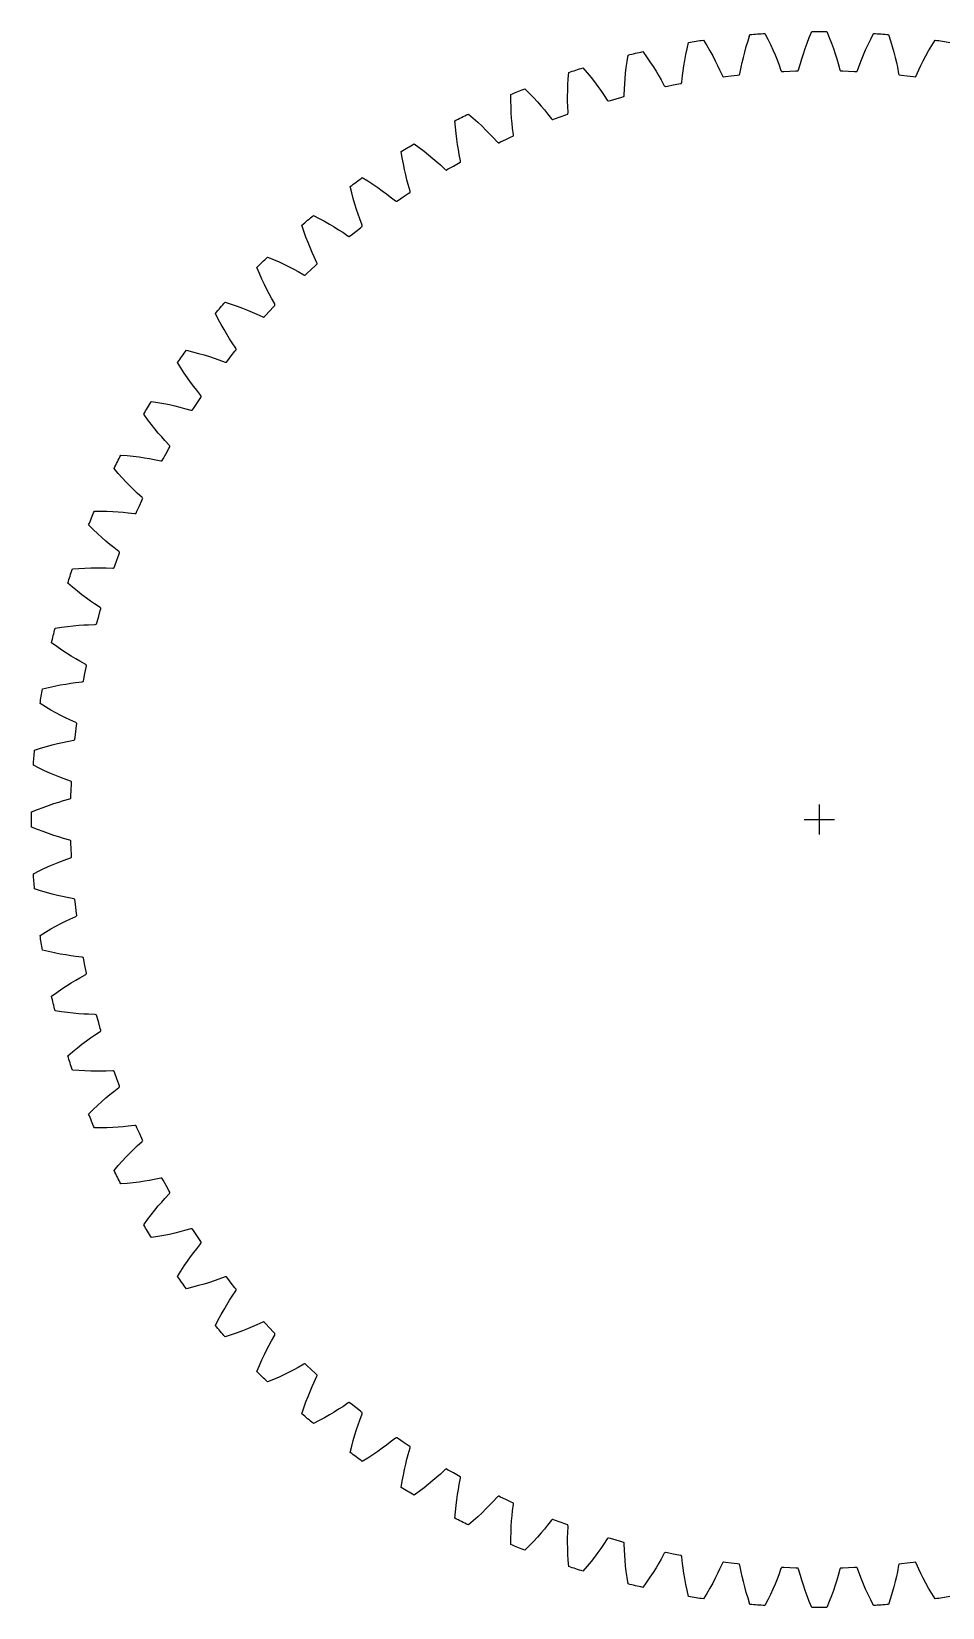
# Model space of a CAD drawing. Extents: x -178 to 229, y 218 to 573.
# Drawn here: x -177.6 to 27.8, y 218.3 to 573.4 of the extents above; entities that cross this region are included whole.
import ezdxf

# ---------------------------------------------------------------- set-up
doc = ezdxf.new("R2010")
doc.units = 0
doc.layers.get('0').update_dxf_attribs({"linetype": 'CONTINUOUS'})

msp = doc.modelspace()

# ---------------------------------------------------------------- linework, layer by layer
at = {"color": 7}
for points in [[(-26.106273, 571.49858), (-25.354423, 570.267117), (-24.659588, 569.073483), (-24.027173, 567.932862), (-23.450936, 566.840251), (-22.928424, 565.797116), (-22.461265, 564.813597), (-21.842782, 563.450394), (-21.736477, 563.307103), (-21.68504, 563.264668), (-21.635328, 563.241707), (-21.587686, 563.238022), (-21.155614, 563.293751), (-19.836547, 563.454561), (-18.516387, 563.606129), (-18.083242, 563.652787), (-18.037766, 563.667528), (-17.994807, 563.701515), (-17.9547, 563.754778), (-17.884786, 563.918932), (-17.601625, 565.388854), (-17.376971, 566.454255), (-17.112411, 567.590544), (-16.80716, 568.787484), (-16.458492, 570.044226), (-16.061503, 571.367087), (-15.617906, 572.740041)], [(-12.245071, 573.005477), (-11.592158, 571.71882), (-10.993116, 570.474349), (-10.452143, 569.287626), (-9.963408, 568.153173), (-9.52435, 567.072258), (-9.135796, 566.055117), (-8.626176, 564.647589), (-8.531442, 564.496389), (-8.483494, 564.450042), (-8.435745, 564.423113), (-8.388534, 564.415743), (-7.953421, 564.437286), (-6.625803, 564.494093), (-5.297821, 564.541601), (-4.862349, 564.554074), (-4.815861, 564.565129), (-4.770365, 564.595658), (-4.726202, 564.645633), (-4.643623, 564.803806), (-4.246007, 566.24698), (-3.938455, 567.29147), (-3.585558, 568.4035), (-3.187337, 569.572802), (-2.741141, 570.798312), (-2.241586, 572.085947), (-1.691636, 573.419865)], [(1.691629, 573.419865), (2.241579, 572.085947), (2.741135, 570.798312), (3.18733, 569.572802), (3.585551, 568.4035), (3.938448, 567.29147), (4.246, 566.24698), (4.643616, 564.803806), (4.726195, 564.645633), (4.770358, 564.595658), (4.815854, 564.565129), (4.862343, 564.554074), (5.297814, 564.541601), (6.625796, 564.494093), (7.953414, 564.437286), (8.388527, 564.415743), (8.435738, 564.423113), (8.483487, 564.450042), (8.531435, 564.496389), (8.626169, 564.647589), (9.135789, 566.055117), (9.524343, 567.072258), (9.963401, 568.153173), (10.452137, 569.287626), (10.993109, 570.474349), (11.592151, 571.71882), (12.245064, 573.005477)], [(15.617899, 572.740041), (16.061496, 571.367087), (16.458485, 570.044226), (16.807153, 568.787484), (17.112404, 567.590544), (17.376964, 566.454255), (17.601618, 565.388854), (17.884779, 563.918932), (17.954693, 563.754778), (17.9948, 563.701515), (18.037759, 563.667528), (18.083236, 563.652787), (18.51638, 563.606129), (19.83654, 563.454561), (21.155608, 563.293751), (21.58768, 563.238022), (21.635322, 563.241707), (21.685033, 563.264668), (21.73647, 563.307103), (21.842775, 563.450394), (22.461258, 564.813597), (22.928417, 565.797116), (23.45093, 566.840251), (24.027167, 567.932862), (24.659581, 569.073483), (25.354416, 570.267117), (26.106266, 571.49858)], [(-39.806499, 568.908818), (-38.960347, 567.74014), (-38.174002, 566.604701), (-37.454045, 565.517215), (-36.793859, 564.473184), (-36.191115, 563.474262), (-35.64823, 562.530427), (-34.924698, 561.219951), (-34.807485, 561.085448), (-34.75289, 561.04718), (-34.701526, 561.028188), (-34.653734, 561.028298), (-34.227367, 561.11776), (-32.924984, 561.381552), (-31.620784, 561.636244), (-31.192637, 561.716748), (-31.148445, 561.73489), (-31.108278, 561.772166), (-31.072476, 561.828405), (-31.01567, 561.997548), (-30.84871, 563.485155), (-30.708338, 564.564899), (-30.533752, 565.718443), (-30.323365, 566.935642), (-30.07437, 568.215867), (-29.782393, 569.565795), (-29.447885, 570.969321)], [(-53.261289, 565.252127), (-52.326053, 564.153439), (-51.453047, 563.083197), (-50.649987, 562.055551), (-49.909921, 561.066535), (-49.230661, 560.117984), (-48.615396, 559.219651), (-47.791274, 557.969984), (-47.663857, 557.84509), (-47.606427, 557.811216), (-47.553731, 557.796192), (-47.506109, 557.80016), (-47.088076, 557.922787), (-45.810405, 558.28796), (-44.530209, 558.644181), (-44.109698, 558.758049), (-44.067065, 558.779592), (-44.02996, 558.819901), (-43.998694, 558.878805), (-43.955324, 559.051888), (-43.905604, 560.548008), (-43.850385, 561.635437), (-43.766848, 562.799123), (-43.652584, 564.029078), (-43.504814, 565.32489), (-43.319655, 566.693567), (-43.096285, 568.11901)], [(-66.38782, 560.550927), (-65.369264, 559.529004), (-64.414978, 558.530557), (-63.533767, 557.569083), (-62.718384, 556.641185), (-61.966796, 555.748851), (-61.282946, 554.901558), (-60.363317, 553.720402), (-60.226489, 553.605882), (-60.166564, 553.576629), (-60.112848, 553.565857), (-60.065679, 553.573511), (-59.658556, 553.728566), (-58.413473, 554.192858), (-57.165172, 554.648425), (-56.754892, 554.794919), (-56.714101, 554.819864), (-56.680256, 554.862951), (-56.65361, 554.924122), (-56.623959, 555.100069), (-56.691764, 556.595476), (-56.722038, 557.683886), (-56.729975, 558.850541), (-56.712684, 560.085669), (-56.667018, 561.38908), (-56.589802, 562.768064), (-56.478967, 564.20664)], [(-79.105206, 554.834227), (-78.00961, 553.895368), (-76.979931, 552.974871), (-76.025997, 552.085501), (-75.14033, 551.224436), (-74.321044, 550.393823), (-73.572823, 549.602798), (-72.563358, 548.497437), (-72.417969, 548.394001), (-72.355947, 548.369623), (-72.30155, 548.363104), (-72.255119, 548.374442), (-71.861418, 548.560962), (-70.656601, 549.12151), (-69.447891, 549.673613), (-69.050369, 549.851856), (-69.011648, 549.879919), (-68.981289, 549.925528), (-68.959462, 549.988599), (-68.943588, 550.166331), (-69.128521, 551.651809), (-69.244089, 552.73449), (-69.343613, 553.896918), (-69.423182, 555.129606), (-69.479931, 556.432581), (-69.511169, 557.81337), (-69.51355, 559.256206)], [(-91.334687, 548.137775), (-90.16881, 547.28777), (-89.070082, 546.450898), (-88.049309, 545.639116), (-87.098814, 544.850192), (-86.216882, 544.08642), (-85.408907, 543.356539), (-84.315828, 542.333785), (-84.162786, 542.242084), (-84.099035, 542.222525), (-84.044298, 542.220269), (-83.998887, 542.235009), (-83.621032, 542.451859), (-82.46391, 543.105208), (-81.302245, 543.750444), (-80.919931, 543.959328), (-80.883534, 543.990283), (-80.856888, 544.038132), (-80.840164, 544.102705), (-80.838392, 544.281117), (-81.139298, 545.747507), (-81.339452, 546.817783), (-81.529855, 547.968822), (-81.705887, 549.191463), (-81.864683, 550.485971), (-82.004148, 551.860054), (-82.119716, 553.298256)], [(-103.00122, 540.502276), (-101.772243, 539.746367), (-100.611244, 538.998279), (-99.529926, 538.269087), (-98.520461, 537.557172), (-97.581327, 536.864949), (-96.718575, 536.20071), (-95.548621, 535.266873), (-95.38886, 535.187446), (-95.323777, 535.17299), (-95.26904, 535.175036), (-95.224933, 535.193461), (-94.865256, 535.439282), (-93.762962, 536.181403), (-92.655501, 536.915791), (-92.290756, 537.154015), (-92.256882, 537.187718), (-92.233921, 537.237523), (-92.222299, 537.303202), (-92.234488, 537.481217), (-92.649523, 538.919479), (-92.933035, 539.970749), (-93.213183, 541.1033), (-93.4846, 542.308361), (-93.74448, 543.586417), (-93.991321, 544.945322), (-94.219397, 546.370023)], [(-114.032605, 531.975126), (-112.748109, 531.31797), (-111.531993, 530.663281), (-110.396797, 530.021177), (-109.334588, 529.390659), (-108.344036, 528.774252), (-107.431828, 528.179753), (-106.192212, 527.340588), (-106.026698, 527.273945), (-105.960679, 527.264591), (-105.906254, 527.270827), (-105.863734, 527.292654), (-105.524455, 527.565942), (-104.483784, 528.392261), (-103.437358, 529.211277), (-103.092427, 529.477393), (-103.061303, 529.513649), (-103.042311, 529.565097), (-103.036075, 529.631485), (-103.062153, 529.80797), (-103.588751, 531.209233), (-103.953873, 532.23502), (-104.322011, 533.342099), (-104.687138, 534.522153), (-105.046498, 535.775879), (-105.399201, 537.111228), (-105.738338, 538.513643)], [(-124.360704, 522.608745), (-123.028608, 522.054397), (-121.764876, 521.497142), (-120.582801, 520.946082), (-119.474396, 520.400847), (-118.438535, 519.864059), (-117.482494, 519.342963), (-116.180863, 518.603643), (-116.010642, 518.55021), (-115.944085, 518.546241), (-115.89034, 518.556729), (-115.849663, 518.581674), (-115.532872, 518.880732), (-114.56024, 519.786151), (-113.581299, 520.684745), (-113.258311, 520.977099), (-113.230248, 521.015678), (-113.215508, 521.068431), (-113.214374, 521.135102), (-113.254286, 521.309007), (-113.8892, 522.664636), (-114.333681, 523.658612), (-114.787542, 524.733396), (-115.244132, 525.881163), (-115.700748, 527.102829), (-116.157134, 528.406388), (-116.60526, 529.777871)], [(-133.922159, 512.460972), (-132.550676, 512.012846), (-131.247117, 511.55646), (-130.025451, 511.099844), (-128.877683, 510.643254), (-127.8029, 510.189393), (-126.808923, 509.744913), (-125.453295, 509.109998), (-125.279389, 509.070086), (-125.212718, 509.07122), (-125.159966, 509.08596), (-125.121386, 509.114023), (-124.829032, 509.437011), (-123.930439, 510.415952), (-123.02502, 511.388584), (-122.725962, 511.705375), (-122.701017, 511.746052), (-122.690529, 511.799797), (-122.694497, 511.866355), (-122.74793, 512.036575), (-123.487251, 513.338207), (-124.008346, 514.294247), (-124.545134, 515.330108), (-125.09037, 516.438513), (-125.64143, 517.620588), (-126.198684, 518.884321), (-126.753033, 520.216416)], [(-142.657931, 501.59405), (-141.255516, 501.254913), (-139.920166, 500.90221), (-138.66644, 500.542851), (-137.486386, 500.177723), (-136.379308, 499.809585), (-135.353521, 499.444463), (-133.952257, 498.917866), (-133.775772, 498.891787), (-133.709385, 498.898023), (-133.657936, 498.917015), (-133.621681, 498.94814), (-133.355565, 499.29307), (-132.536548, 500.339496), (-131.71023, 501.380168), (-131.436942, 501.719446), (-131.415115, 501.761966), (-131.408879, 501.816391), (-131.418233, 501.88241), (-131.484876, 502.047925), (-132.324041, 503.28754), (-132.918539, 504.199748), (-133.534947, 505.190301), (-134.165465, 506.25251), (-134.807569, 507.387705), (-135.462258, 508.603821), (-136.119413, 509.888317)], [(-150.514311, 490.075109), (-149.08961, 489.847034), (-147.730704, 489.600193), (-146.452649, 489.340313), (-145.247588, 489.068895), (-144.115037, 488.788748), (-143.063767, 488.505235), (-141.625505, 488.090201), (-141.447489, 488.078012), (-141.381811, 488.089634), (-141.332006, 488.112594), (-141.298302, 488.146468), (-141.060079, 488.511213), (-140.32569, 489.618675), (-139.583569, 490.720968), (-139.337749, 491.080645), (-139.319324, 491.124752), (-139.317277, 491.179489), (-139.331734, 491.244573), (-139.411161, 491.404333), (-140.344997, 492.574287), (-141.009237, 493.437039), (-141.701459, 494.376174), (-142.413375, 495.385639), (-143.142567, 496.466956), (-143.890655, 497.627955), (-144.646564, 498.856932)], [(-157.442543, 477.975429), (-156.004341, 477.85986), (-154.630259, 477.720396), (-153.335751, 477.561599), (-152.113109, 477.385568), (-150.962071, 477.195165), (-149.891794, 476.99501), (-148.425405, 476.694104), (-148.246992, 476.695876), (-148.182419, 476.7126), (-148.13457, 476.739246), (-148.103616, 476.775643), (-147.894731, 477.157957), (-147.249495, 478.319622), (-146.596147, 479.476744), (-146.379296, 479.854599), (-146.364556, 479.90001), (-146.366813, 479.954747), (-146.386372, 480.018498), (-146.478072, 480.171541), (-147.500826, 481.264619), (-148.230707, 482.072595), (-148.994479, 482.954526), (-149.783403, 483.905022), (-150.595186, 484.925794), (-151.432058, 486.024522), (-152.282063, 487.1904)], [(-163.400494, 465.369263), (-161.957658, 465.366881), (-160.576868, 465.335644), (-159.273893, 465.278894), (-158.041206, 465.199326), (-156.878778, 465.099801), (-155.796097, 464.984233), (-154.310619, 464.799301), (-154.132887, 464.815175), (-154.069816, 464.837002), (-154.024206, 464.867361), (-153.996143, 464.906082), (-153.817901, 465.303604), (-153.265797, 466.512313), (-152.705249, 467.71713), (-152.51873, 468.110831), (-152.507391, 468.157262), (-152.513911, 468.211659), (-152.538289, 468.273681), (-152.641725, 468.41907), (-153.747086, 469.428535), (-154.53811, 470.176756), (-155.368723, 470.996042), (-156.229789, 471.88171), (-157.119158, 472.835644), (-158.039655, 473.865323), (-158.978515, 474.960918)], [(-168.350928, 452.33468), (-166.912351, 452.445514), (-165.533368, 452.52273), (-164.229956, 452.568396), (-162.994828, 452.585688), (-161.828174, 452.577751), (-160.739764, 452.547477), (-159.244356, 452.479672), (-159.06841, 452.509322), (-159.007238, 452.535968), (-158.964152, 452.569814), (-158.939207, 452.610604), (-158.792712, 453.020885), (-158.337145, 454.269185), (-157.872853, 455.514269), (-157.717798, 455.921392), (-157.710145, 455.96856), (-157.720917, 456.022277), (-157.75017, 456.082201), (-157.86469, 456.219029), (-159.045846, 457.138659), (-159.893138, 457.822508), (-160.785473, 458.574097), (-161.713371, 459.389479), (-162.674845, 460.270691), (-163.673292, 461.224976), (-164.695215, 462.243532)], [(-172.263297, 438.951997), (-170.837854, 439.175367), (-169.469178, 439.360526), (-168.173365, 439.508296), (-166.943411, 439.62256), (-165.779724, 439.706097), (-164.692295, 439.761316), (-163.196176, 439.811036), (-163.023092, 439.854406), (-162.964189, 439.885672), (-162.92388, 439.922778), (-162.902337, 439.965411), (-162.788469, 440.385922), (-162.432248, 441.666118), (-162.067075, 442.943788), (-161.944448, 443.361821), (-161.94048, 443.409443), (-161.955503, 443.46214), (-161.989377, 443.519569), (-162.114272, 443.646987), (-163.363939, 444.471108), (-164.262271, 445.086373), (-165.210822, 445.765634), (-166.199838, 446.5057), (-167.227484, 447.30876), (-168.297727, 448.181765), (-169.396415, 449.117002)], [(-175.113608, 425.303598), (-173.710083, 425.638106), (-172.360154, 425.930082), (-171.07993, 426.179077), (-169.862731, 426.389465), (-168.709187, 426.56405), (-167.629443, 426.704422), (-166.141836, 426.871383), (-165.972693, 426.928189), (-165.916453, 426.96399), (-165.879178, 427.004157), (-165.861036, 427.048349), (-165.780532, 427.476497), (-165.525839, 428.780697), (-165.262047, 430.083079), (-165.172586, 430.509447), (-165.172475, 430.557239), (-165.191467, 430.608603), (-165.229735, 430.663198), (-165.364239, 430.78041), (-166.674715, 431.503942), (-167.618549, 432.046827), (-168.617472, 432.649572), (-169.661503, 433.309757), (-170.748988, 434.029714), (-171.884427, 434.816059), (-173.053106, 435.662211)], [(-176.884328, 411.473619), (-175.511374, 411.917216), (-174.188514, 412.314205), (-172.931772, 412.662873), (-171.734832, 412.968124), (-170.598542, 413.232684), (-169.533141, 413.457338), (-168.06322, 413.740499), (-167.899065, 413.810413), (-167.845803, 413.85052), (-167.811815, 413.893479), (-167.797075, 413.938955), (-167.750417, 414.3721), (-167.598848, 415.69226), (-167.438039, 417.011327), (-167.38231, 417.443399), (-167.385995, 417.491041), (-167.408956, 417.540752), (-167.45139, 417.59219), (-167.594681, 417.698495), (-168.957884, 418.316977), (-169.941404, 418.784137), (-170.984539, 419.306649), (-172.077149, 419.882886), (-173.21777, 420.515301), (-174.411405, 421.210136), (-175.642868, 421.961986)], [(-177.564152, 397.547349), (-176.230234, 398.097299), (-174.9426, 398.596854), (-173.71709, 399.04305), (-172.547788, 399.441271), (-171.435757, 399.794168), (-170.391267, 400.10172), (-168.948093, 400.499336), (-168.78992, 400.581914), (-168.739946, 400.626078), (-168.709416, 400.671574), (-168.698361, 400.718062), (-168.685889, 401.153534), (-168.63838, 402.481516), (-168.581574, 403.809134), (-168.560031, 404.244247), (-168.567401, 404.291458), (-168.59433, 404.339207), (-168.640676, 404.387155), (-168.791876, 404.481889), (-170.199405, 404.991509), (-171.216546, 405.380063), (-172.297461, 405.819121), (-173.431913, 406.307856), (-174.618637, 406.848829), (-175.863108, 407.447871), (-177.149764, 408.100784)], [(0, 399.256514), (0, 392.453369)], [(-3.401573, 395.854941), (3.401573, 395.854941)], [(-177.149764, 383.610649), (-175.863108, 384.263562), (-174.618637, 384.862604), (-173.431913, 385.403576), (-172.297461, 385.892312), (-171.216546, 386.33137), (-170.199405, 386.719923), (-168.791876, 387.229544), (-168.640676, 387.324278), (-168.59433, 387.372226), (-168.567401, 387.419975), (-168.560031, 387.467186), (-168.581574, 387.902299), (-168.63838, 389.229916), (-168.685889, 390.557899), (-168.698361, 390.99337), (-168.709416, 391.039858), (-168.739946, 391.085354), (-168.78992, 391.129518), (-168.948093, 391.212097), (-170.391267, 391.609713), (-171.435757, 391.917265), (-172.547788, 392.270162), (-173.71709, 392.668383), (-174.9426, 393.114578), (-176.230234, 393.614134), (-177.564152, 394.164084)], [(-175.642868, 369.749446), (-174.411405, 370.501297), (-173.21777, 371.196132), (-172.077149, 371.828546), (-170.984539, 372.404783), (-169.941404, 372.927296), (-168.957884, 373.394455), (-167.594681, 374.012938), (-167.45139, 374.119243), (-167.408956, 374.17068), (-167.385995, 374.220391), (-167.38231, 374.268033), (-167.438039, 374.700105), (-167.598848, 376.019173), (-167.750417, 377.339333), (-167.797075, 377.772477), (-167.811815, 377.817954), (-167.845803, 377.860913), (-167.899065, 377.90102), (-168.06322, 377.970934), (-169.533141, 378.254095), (-170.598542, 378.478749), (-171.734832, 378.743309), (-172.931772, 379.04856), (-174.188514, 379.397228), (-175.511374, 379.794217), (-176.884328, 380.237813)], [(-173.053106, 356.049222), (-171.884427, 356.895374), (-170.748988, 357.681719), (-169.661503, 358.401676), (-168.617472, 359.061862), (-167.618549, 359.664606), (-166.674715, 360.207491), (-165.364239, 360.931023), (-165.229735, 361.048235), (-165.191467, 361.102831), (-165.172475, 361.154194), (-165.172586, 361.201986), (-165.262047, 361.628354), (-165.525839, 362.930737), (-165.780532, 364.234936), (-165.861036, 364.663084), (-165.879178, 364.707276), (-165.916453, 364.747443), (-165.972693, 364.783244), (-166.141836, 364.840051), (-167.629443, 365.007011), (-168.709187, 365.147383), (-169.862731, 365.321969), (-171.07993, 365.532356), (-172.360154, 365.781351), (-173.710083, 366.073328), (-175.113608, 366.407836)], [(-169.396415, 342.594431), (-168.297727, 343.529668), (-167.227484, 344.402673), (-166.199838, 345.205734), (-165.210822, 345.9458), (-164.262271, 346.62506), (-163.363939, 347.240325), (-162.114272, 348.064447), (-161.989377, 348.191864), (-161.955503, 348.249294), (-161.94048, 348.30199), (-161.944448, 348.349612), (-162.067075, 348.767645), (-162.432248, 350.045316), (-162.788469, 351.325512), (-162.902337, 351.746023), (-162.92388, 351.788656), (-162.964189, 351.825761), (-163.023092, 351.857027), (-163.196176, 351.900397), (-164.692295, 351.950117), (-165.779724, 352.005336), (-166.943411, 352.088873), (-168.173365, 352.203137), (-169.469178, 352.350907), (-170.837854, 352.536066), (-172.263297, 352.759436)], [(-164.695215, 329.467901), (-163.673292, 330.486457), (-162.674845, 331.440743), (-161.713371, 332.321954), (-160.785473, 333.137337), (-159.893138, 333.888925), (-159.045846, 334.572775), (-157.86469, 335.492404), (-157.75017, 335.629232), (-157.720917, 335.689157), (-157.710145, 335.742873), (-157.717798, 335.790042), (-157.872853, 336.197165), (-158.337145, 337.442248), (-158.792712, 338.690549), (-158.939207, 339.100829), (-158.964152, 339.14162), (-159.007238, 339.175465), (-159.06841, 339.202111), (-159.244356, 339.231761), (-160.739764, 339.163957), (-161.828174, 339.133683), (-162.994828, 339.125746), (-164.229956, 339.143037), (-165.533368, 339.188703), (-166.912351, 339.265919), (-168.350928, 339.376753)], [(-158.978515, 316.750515), (-158.039655, 317.846111), (-157.119158, 318.875789), (-156.229789, 319.829724), (-155.368723, 320.715391), (-154.53811, 321.534677), (-153.747086, 322.282898), (-152.641725, 323.292363), (-152.538289, 323.437752), (-152.513911, 323.499774), (-152.507391, 323.554171), (-152.51873, 323.600602), (-152.705249, 323.994303), (-153.265797, 325.19912), (-153.817901, 326.40783), (-153.996143, 326.805351), (-154.024206, 326.844073), (-154.069816, 326.874432), (-154.132887, 326.896259), (-154.310619, 326.912133), (-155.796097, 326.7272), (-156.878778, 326.611632), (-158.041206, 326.512108), (-159.273893, 326.432539), (-160.576868, 326.37579), (-161.957658, 326.344552), (-163.400494, 326.342171)], [(-152.282063, 304.521034), (-151.432058, 305.686911), (-150.595186, 306.785639), (-149.783403, 307.806411), (-148.994479, 308.756907), (-148.230707, 309.638839), (-147.500826, 310.446814), (-146.478072, 311.539893), (-146.386372, 311.692935), (-146.366813, 311.756686), (-146.364556, 311.811423), (-146.379296, 311.856834), (-146.596147, 312.234689), (-147.249495, 313.391811), (-147.894731, 314.553476), (-148.103616, 314.93579), (-148.13457, 314.972187), (-148.182419, 314.998833), (-148.246992, 315.015557), (-148.425405, 315.017329), (-149.891794, 314.716423), (-150.962071, 314.516269), (-152.113109, 314.325866), (-153.335751, 314.149834), (-154.630259, 313.991038), (-156.004341, 313.851573), (-157.442543, 313.736005)], [(-144.646564, 292.854501), (-143.890655, 294.083478), (-143.142567, 295.244477), (-142.413375, 296.325795), (-141.701459, 297.33526), (-141.009237, 298.274394), (-140.344997, 299.137146), (-139.411161, 300.3071), (-139.331734, 300.466861), (-139.317277, 300.531944), (-139.319324, 300.586681), (-139.337749, 300.630788), (-139.583569, 300.990465), (-140.32569, 302.092759), (-141.060079, 303.20022), (-141.298302, 303.564965), (-141.332006, 303.598839), (-141.381811, 303.6218), (-141.447489, 303.633422), (-141.625505, 303.621233), (-143.063767, 303.206198), (-144.115037, 302.922686), (-145.247588, 302.642538), (-146.452649, 302.371121), (-147.730704, 302.111241), (-149.08961, 301.8644), (-150.514311, 301.636324)], [(-136.119413, 281.823116), (-135.462258, 283.107612), (-134.807569, 284.323728), (-134.165465, 285.458924), (-133.534947, 286.521133), (-132.918539, 287.511685), (-132.324041, 288.423893), (-131.484876, 289.663508), (-131.418233, 289.829023), (-131.408879, 289.895042), (-131.415115, 289.949467), (-131.436942, 289.991987), (-131.71023, 290.331265), (-132.536548, 291.371937), (-133.355565, 292.418363), (-133.621681, 292.763294), (-133.657936, 292.794418), (-133.709385, 292.81341), (-133.775772, 292.819646), (-133.952257, 292.793568), (-135.353521, 292.26697), (-136.379308, 291.901848), (-137.486386, 291.53371), (-138.66644, 291.168582), (-139.920166, 290.809223), (-141.255516, 290.45652), (-142.657931, 290.117383)], [(-126.753033, 271.495017), (-126.198684, 272.827113), (-125.64143, 274.090845), (-125.09037, 275.27292), (-124.545134, 276.381325), (-124.008346, 277.417186), (-123.487251, 278.373227), (-122.74793, 279.674858), (-122.694497, 279.845079), (-122.690529, 279.911636), (-122.701017, 279.965381), (-122.725962, 280.006058), (-123.02502, 280.322849), (-123.930439, 281.295481), (-124.829032, 282.274422), (-125.121386, 282.59741), (-125.159966, 282.625473), (-125.212718, 282.640213), (-125.279389, 282.641347), (-125.453295, 282.601435), (-126.808923, 281.96652), (-127.8029, 281.52204), (-128.877683, 281.068179), (-130.025451, 280.611589), (-131.247117, 280.154973), (-132.550676, 279.698587), (-133.922159, 279.250461)], [(-116.60526, 261.933562), (-116.157134, 263.305045), (-115.700748, 264.608604), (-115.244132, 265.83027), (-114.787542, 266.978037), (-114.333681, 268.052821), (-113.8892, 269.046797), (-113.254286, 270.402426), (-113.214374, 270.576332), (-113.215508, 270.643002), (-113.230248, 270.695755), (-113.258311, 270.734335), (-113.581299, 271.026688), (-114.56024, 271.925282), (-115.532872, 272.830701), (-115.849663, 273.129759), (-115.89034, 273.154704), (-115.944085, 273.165192), (-116.010642, 273.161224), (-116.180863, 273.107791), (-117.482494, 272.36847), (-118.438535, 271.847375), (-119.474396, 271.310587), (-120.582801, 270.765351), (-121.764876, 270.214291), (-123.028608, 269.657037), (-124.360704, 269.102688)], [(-105.738338, 253.19779), (-105.399201, 254.600205), (-105.046498, 255.935555), (-104.687138, 257.189281), (-104.322011, 258.369334), (-103.953873, 259.476413), (-103.588751, 260.5022), (-103.062153, 261.903464), (-103.036075, 262.079949), (-103.042311, 262.146336), (-103.061303, 262.197785), (-103.092427, 262.23404), (-103.437358, 262.500156), (-104.483784, 263.319173), (-105.524455, 264.145491), (-105.863734, 264.418779), (-105.906254, 264.440606), (-105.960679, 264.446842), (-106.026698, 264.437488), (-106.192212, 264.370845), (-107.431828, 263.53168), (-108.344036, 262.937182), (-109.334588, 262.320774), (-110.396797, 261.690256), (-111.531993, 261.048152), (-112.748109, 260.393463), (-114.032605, 259.736307)], [(-94.219397, 245.34141), (-93.991321, 246.766111), (-93.74448, 248.125016), (-93.4846, 249.403072), (-93.213183, 250.608133), (-92.933035, 251.740684), (-92.649523, 252.791954), (-92.234488, 254.230216), (-92.222299, 254.408231), (-92.233921, 254.47391), (-92.256882, 254.523715), (-92.290756, 254.557419), (-92.655501, 254.795642), (-93.762962, 255.53003), (-94.865256, 256.272152), (-95.224933, 256.517972), (-95.26904, 256.536397), (-95.323777, 256.538444), (-95.38886, 256.523987), (-95.548621, 256.44456), (-96.718575, 255.510724), (-97.581327, 254.846484), (-98.520461, 254.154261), (-99.529926, 253.442346), (-100.611244, 252.713154), (-101.772243, 251.965066), (-103.00122, 251.209157)], [(-82.119716, 238.413178), (-82.004148, 239.85138), (-81.864683, 241.225462), (-81.705887, 242.51997), (-81.529855, 243.742612), (-81.339452, 244.89365), (-81.139298, 245.963926), (-80.838392, 247.430316), (-80.840164, 247.608729), (-80.856888, 247.673302), (-80.883534, 247.721151), (-80.919931, 247.752105), (-81.302245, 247.96099), (-82.46391, 248.606226), (-83.621032, 249.259574), (-83.998887, 249.476424), (-84.044298, 249.491165), (-84.099035, 249.488908), (-84.162786, 249.469349), (-84.315828, 249.377648), (-85.408907, 248.354895), (-86.216882, 247.625014), (-87.098814, 246.861241), (-88.049309, 246.072318), (-89.070082, 245.260535), (-90.16881, 244.423663), (-91.334687, 243.573658)], [(-69.51355, 232.455227), (-69.511169, 233.898063), (-69.479931, 235.278852), (-69.423182, 236.581828), (-69.343613, 237.814515), (-69.244089, 238.976943), (-69.128521, 240.059624), (-68.943588, 241.545102), (-68.959462, 241.722834), (-68.981289, 241.785905), (-69.011648, 241.831514), (-69.050369, 241.859577), (-69.447891, 242.03782), (-70.656601, 242.589923), (-71.861418, 243.150471), (-72.255119, 243.336991), (-72.30155, 243.34833), (-72.355947, 243.34181), (-72.417969, 243.317432), (-72.563358, 243.213996), (-73.572823, 242.108635), (-74.321044, 241.317611), (-75.14033, 240.486998), (-76.025997, 239.625932), (-76.979931, 238.736562), (-78.00961, 237.816066), (-79.105206, 236.877206)], [(-56.478967, 227.504793), (-56.589802, 228.943369), (-56.667018, 230.322353), (-56.712684, 231.625765), (-56.729975, 232.860893), (-56.722038, 234.027547), (-56.691764, 235.115957), (-56.623959, 236.611365), (-56.65361, 236.787311), (-56.680256, 236.848483), (-56.714101, 236.891569), (-56.754892, 236.916514), (-57.165172, 237.063008), (-58.413473, 237.518575), (-59.658556, 237.982867), (-60.065679, 238.137922), (-60.112848, 238.145576), (-60.166564, 238.134804), (-60.226489, 238.105551), (-60.363317, 237.991031), (-61.282946, 236.809875), (-61.966796, 235.962583), (-62.718384, 235.070248), (-63.533767, 234.14235), (-64.414978, 233.180876), (-65.369264, 232.182429), (-66.38782, 231.160506)], [(-43.096285, 223.592423), (-43.319655, 225.017867), (-43.504814, 226.386543), (-43.652584, 227.682355), (-43.766848, 228.91231), (-43.850385, 230.075997), (-43.905604, 231.163426), (-43.955324, 232.659545), (-43.998694, 232.832628), (-44.02996, 232.891532), (-44.067065, 232.931841), (-44.109698, 232.953384), (-44.530209, 233.067252), (-45.810405, 233.423473), (-47.088076, 233.788646), (-47.506109, 233.911273), (-47.553731, 233.915241), (-47.606427, 233.900218), (-47.663857, 233.866344), (-47.791274, 233.741449), (-48.615396, 232.491782), (-49.230661, 231.59345), (-49.909921, 230.644898), (-50.649987, 229.655883), (-51.453047, 228.628236), (-52.326053, 227.557994), (-53.261289, 226.459306)], [(-29.447885, 220.742112), (-29.782393, 222.145638), (-30.07437, 223.495567), (-30.323365, 224.775791), (-30.533752, 225.99299), (-30.708338, 227.146534), (-30.84871, 228.226278), (-31.01567, 229.713885), (-31.072476, 229.883028), (-31.108278, 229.939268), (-31.148445, 229.976543), (-31.192637, 229.994685), (-31.620784, 230.075189), (-32.924984, 230.329882), (-34.227367, 230.593674), (-34.653734, 230.683135), (-34.701526, 230.683246), (-34.75289, 230.664253), (-34.807485, 230.625986), (-34.924698, 230.491482), (-35.64823, 229.181006), (-36.191115, 228.237172), (-36.793859, 227.238249), (-37.454045, 226.194218), (-38.174002, 225.106733), (-38.960347, 223.971293), (-39.806499, 222.802615)], [(-15.617906, 218.971393), (-16.061503, 220.344347), (-16.458492, 221.667207), (-16.80716, 222.923949), (-17.112411, 224.120889), (-17.376971, 225.257179), (-17.601625, 226.32258), (-17.884786, 227.792501), (-17.9547, 227.956655), (-17.994807, 228.009918), (-18.037766, 228.043906), (-18.083242, 228.058646), (-18.516387, 228.105304), (-19.836547, 228.256873), (-21.155614, 228.417682), (-21.587686, 228.473411), (-21.635328, 228.469726), (-21.68504, 228.446765), (-21.736477, 228.404331), (-21.842782, 228.261039), (-22.461265, 226.897837), (-22.928424, 225.914317), (-23.450936, 224.871182), (-24.027173, 223.778572), (-24.659588, 222.637951), (-25.354423, 221.444316), (-26.106273, 220.212853)], [(26.106266, 220.212785), (25.354416, 221.444248), (24.65958, 222.637883), (24.027166, 223.778504), (23.450929, 224.871114), (22.928417, 225.914249), (22.461257, 226.897768), (21.842774, 228.260971), (21.73647, 228.404263), (21.685032, 228.446697), (21.635321, 228.469658), (21.587679, 228.473343), (21.155607, 228.417614), (19.83654, 228.256805), (18.51638, 228.105236), (18.083235, 228.058578), (18.037759, 228.043838), (17.9948, 228.00985), (17.954692, 227.956587), (17.884779, 227.792433), (17.601618, 226.322512), (17.376964, 225.257111), (17.112403, 224.120821), (16.807153, 222.923881), (16.458485, 221.667139), (16.061496, 220.344279), (15.617899, 218.971325)], [(-1.691636, 218.291568), (-2.241586, 219.625487), (-2.741141, 220.913121), (-3.187337, 222.138631), (-3.585558, 223.307933), (-3.938455, 224.419964), (-4.246007, 225.464453), (-4.643623, 226.907627), (-4.726202, 227.065801), (-4.770365, 227.115775), (-4.815861, 227.146304), (-4.862349, 227.15736), (-5.297821, 227.169832), (-6.625803, 227.217341), (-7.953421, 227.274147), (-8.388534, 227.29569), (-8.435745, 227.28832), (-8.483494, 227.261391), (-8.531442, 227.215045), (-8.626176, 227.063845), (-9.135796, 225.656316), (-9.52435, 224.639175), (-9.963408, 223.55826), (-10.452143, 222.423807), (-10.993116, 221.237084), (-11.592158, 219.992613), (-12.245071, 218.705957)], [(12.245064, 218.705889), (11.592151, 219.992613), (10.993109, 221.237084), (10.452137, 222.423807), (9.963401, 223.55826), (9.524343, 224.639175), (9.135789, 225.656316), (8.626169, 227.063845), (8.531435, 227.215045), (8.483487, 227.261391), (8.435738, 227.28832), (8.388527, 227.29569), (7.953414, 227.274147), (6.625796, 227.217341), (5.297814, 227.169832), (4.862343, 227.15736), (4.815854, 227.146304), (4.770358, 227.115775), (4.726195, 227.065801), (4.643616, 226.907627), (4.246, 225.464453), (3.938448, 224.419964), (3.585551, 223.307933), (3.18733, 222.138631), (2.741135, 220.913121), (2.241579, 219.625487), (1.691629, 218.291568)]]:
    msp.add_lwpolyline(points, dxfattribs=at)
for points in [[(-15.617906, 572.740041), (-14.494496, 572.839228), (-13.370167, 572.927711), (-12.245071, 573.005477)], [(-1.691636, 573.419865), (-0.563906, 573.430609), (0.5639, 573.430609), (1.691629, 573.419865)], [(12.245064, 573.005477), (13.37016, 572.927711), (14.494489, 572.839228), (15.617899, 572.740041)], [(-43.096285, 568.11901), (-42.002222, 568.39272), (-40.905577, 568.656002), (-39.806499, 568.908818)], [(-29.447885, 570.969321), (-28.335721, 571.156348), (-27.221799, 571.332776), (-26.106273, 571.49858)], [(26.106266, 571.49858), (27.221792, 571.332776), (28.335713, 571.156348), (29.447877, 570.969321)], [(-56.478967, 564.20664), (-55.409752, 564.565346), (-54.337144, 564.913857), (-53.261289, 565.252127)], [(-69.51355, 559.256206), (-68.475775, 559.697696), (-67.433818, 560.129289), (-66.38782, 560.550927)], [(-82.119716, 553.298256), (-81.11978, 553.819807), (-80.114897, 554.331821), (-79.105206, 554.834227)], [(-94.219397, 546.370023), (-93.263462, 546.968421), (-92.301849, 547.557698), (-91.334687, 548.137775)], [(-105.738338, 538.513643), (-104.832301, 539.185198), (-103.919887, 539.848105), (-103.00122, 540.502276)], [(-116.60526, 529.777871), (-115.754705, 530.518443), (-114.897115, 531.250894), (-114.032605, 531.975126)], [(-126.753033, 520.216416), (-125.963205, 521.021438), (-125.165726, 521.818917), (-124.360704, 522.608745)], [(-136.119413, 509.888317), (-135.395182, 510.752827), (-134.66273, 511.610418), (-133.922159, 512.460972)], [(-144.646564, 498.856932), (-143.992393, 499.775599), (-143.329485, 500.688013), (-142.657931, 501.59405)], [(-152.282063, 487.1904), (-151.701986, 488.157561), (-151.112708, 489.119175), (-150.514311, 490.075109)], [(-158.978515, 474.960918), (-158.476109, 475.97061), (-157.964095, 476.975492), (-157.442543, 477.975429)], [(-164.695215, 462.243532), (-164.273577, 463.28953), (-163.841984, 464.331487), (-163.400494, 465.369263)], [(-169.396415, 449.117002), (-169.058145, 450.192857), (-168.709633, 451.265465), (-168.350928, 452.33468)], [(-173.053106, 435.662211), (-172.800289, 436.76129), (-172.537008, 437.857935), (-172.263297, 438.951997)], [(-175.642868, 421.961986), (-175.477063, 423.077512), (-175.300636, 424.191433), (-175.113608, 425.303598)], [(-177.149764, 408.100784), (-177.071998, 409.22588), (-176.983516, 410.350209), (-176.884328, 411.473619)], [(-177.564152, 394.164084), (-177.574896, 395.291813), (-177.574896, 396.419619), (-177.564152, 397.547349)], [(-176.884328, 380.237813), (-176.983516, 381.361223), (-177.071998, 382.485553), (-177.149764, 383.610649)], [(-175.113608, 366.407836), (-175.300636, 367.52), (-175.477063, 368.633921), (-175.642868, 369.749446)], [(-172.263297, 352.759436), (-172.537008, 353.853498), (-172.800289, 354.950143), (-173.053106, 356.049222)], [(-168.350928, 339.376753), (-168.709633, 340.445968), (-169.058145, 341.518576), (-169.396415, 342.594431)], [(-163.400494, 326.342171), (-163.841984, 327.379946), (-164.273577, 328.421903), (-164.695215, 329.467901)], [(-157.442543, 313.736005), (-157.964095, 314.735941), (-158.476109, 315.740824), (-158.978515, 316.750515)], [(-150.514311, 301.636324), (-151.112708, 302.592259), (-151.701986, 303.553872), (-152.282063, 304.521034)], [(-142.657931, 290.117383), (-143.329485, 291.02342), (-143.992393, 291.935834), (-144.646564, 292.854501)], [(-133.922159, 279.250461), (-134.66273, 280.101016), (-135.395182, 280.958606), (-136.119413, 281.823116)], [(-124.360704, 269.102688), (-125.165726, 269.892516), (-125.963205, 270.689995), (-126.753033, 271.495017)], [(-114.032605, 259.736307), (-114.897115, 260.460539), (-115.754705, 261.192991), (-116.60526, 261.933562)], [(-103.00122, 251.209157), (-103.919887, 251.863328), (-104.832301, 252.526236), (-105.738338, 253.19779)], [(-91.334687, 243.573658), (-92.301849, 244.153735), (-93.263462, 244.743012), (-94.219397, 245.34141)], [(-79.105206, 236.877206), (-80.114897, 237.379612), (-81.11978, 237.891626), (-82.119716, 238.413178)], [(-66.38782, 231.160506), (-67.433818, 231.582144), (-68.475775, 232.013737), (-69.51355, 232.455227)], [(-53.261289, 226.459306), (-54.337144, 226.797576), (-55.409752, 227.146087), (-56.478967, 227.504793)], [(-39.806499, 222.802615), (-40.905577, 223.055432), (-42.002222, 223.318713), (-43.096285, 223.592423)], [(-26.106273, 220.212853), (-27.221799, 220.378658), (-28.335721, 220.555085), (-29.447885, 220.742112)], [(29.4479, 220.742002), (28.335727, 220.554989), (27.221799, 220.378575), (26.106266, 220.212785)], [(-12.245071, 218.705957), (-13.370167, 218.783723), (-14.494496, 218.872205), (-15.617906, 218.971393)], [(1.691629, 218.291568), (0.5639, 218.280825), (-0.563906, 218.280825), (-1.691636, 218.291568)], [(15.617899, 218.971325), (14.494489, 218.872137), (13.370159, 218.783655), (12.245064, 218.705889)]]:
    msp.add_open_spline(points, degree=3, dxfattribs=at)

doc.saveas('drawing.dxf')
